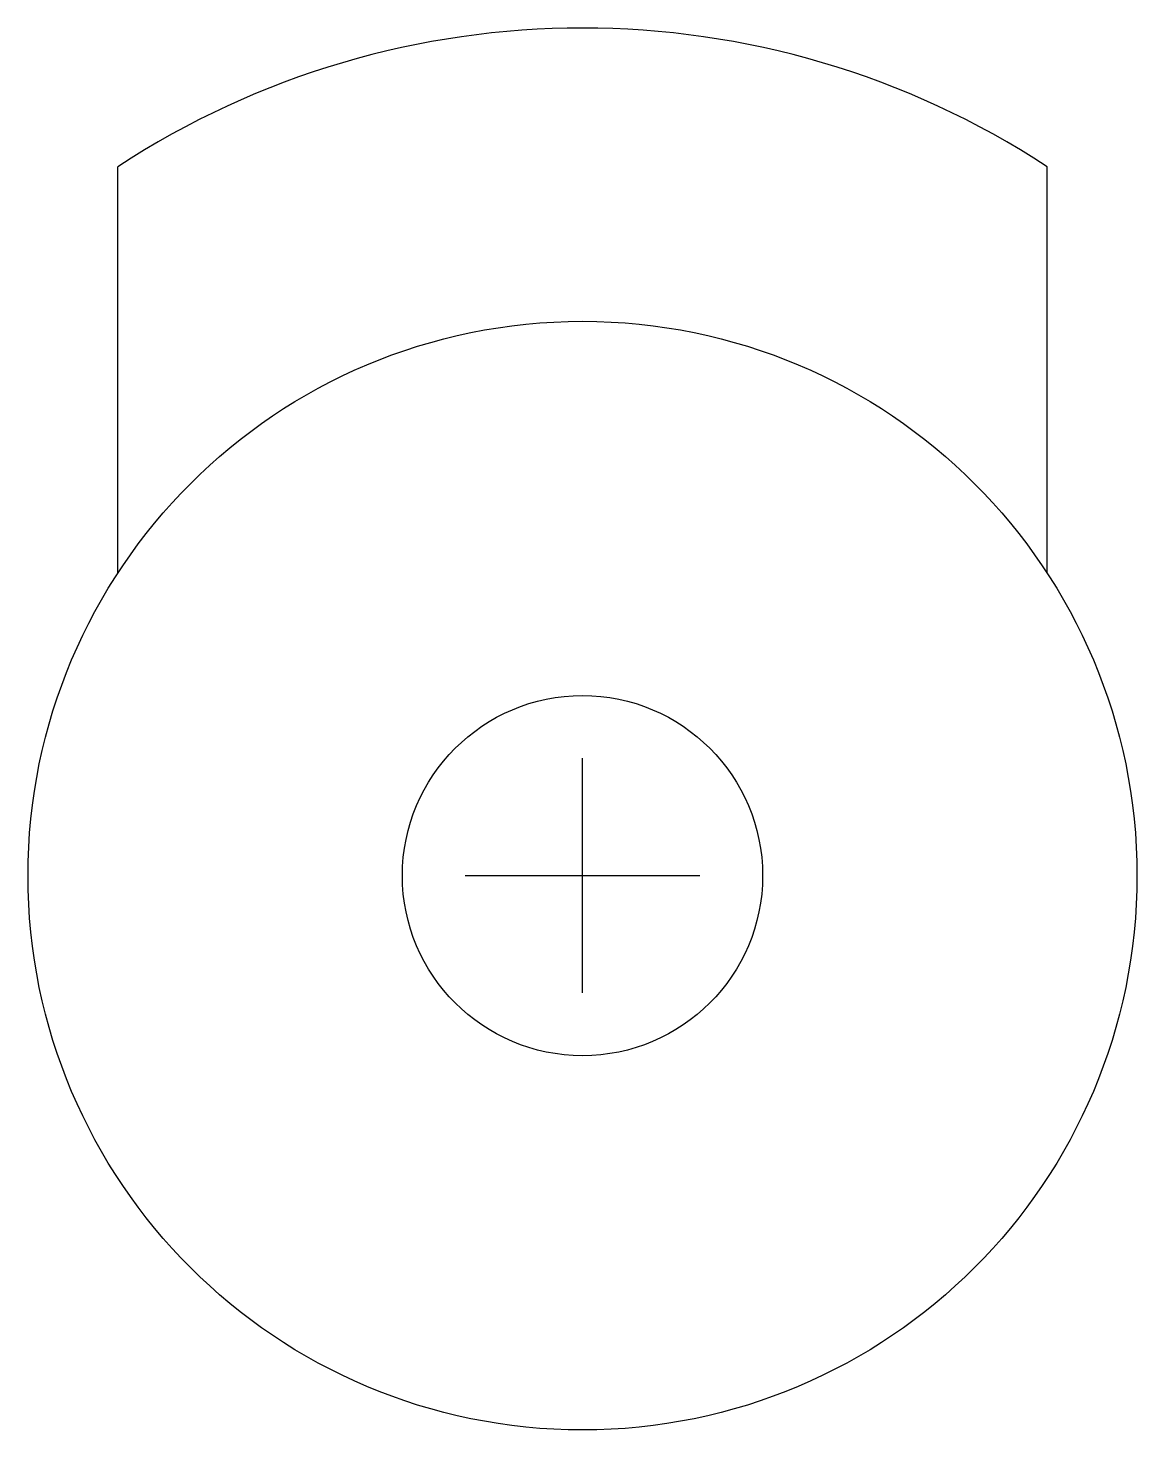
# Model space of a CAD drawing. Header units: inches. Extents: x 0 to 0.94, y 0 to 1.19.
import ezdxf

# ---------------------------------------------------------------- set-up
doc = ezdxf.new("R2010")
doc.units = ezdxf.units.IN
doc.header["$MEASUREMENT"] = 0
doc.layers.get('0').update_dxf_attribs({"color": 18, "lineweight": 25, "true_color": 0x000000})

msp = doc.modelspace()

# ---------------------------------------------------------------- linework, layer by layer
for p, q in [((0.0765, 0.7303), (0.0765, 1.0768)), ((0.8685, 0.7303), (0.8685, 1.0768)), ((0.4725, 0.4725), (0.4725, 0.5725)), ((0.3725, 0.4725), (0.4725, 0.4725)), ((0.4725, 0.3725), (0.4725, 0.4725)), ((0.4725, 0.4725), (0.5725, 0.4725))]:
    msp.add_line(p, q)
for radius in [0.4725, 0.1535]:
    msp.add_circle((0.4725, 0.4725), radius)
msp.add_arc((0.4725, 0.4725), 0.7225, 56.7635, 123.2365)

doc.saveas('drawing.dxf')
